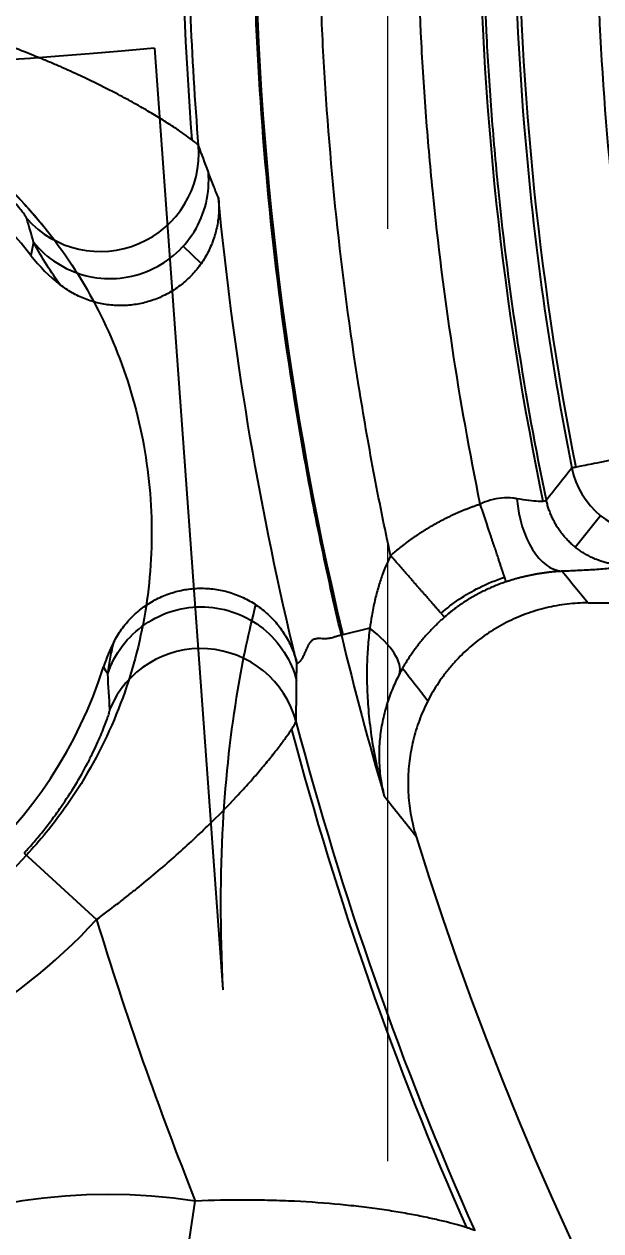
# Model space of a CAD drawing. Header units: millimetres. Extents: x 2519 to 3162, y 2051 to 2506.
# Drawn here: x 2735.19 to 2738.72, y 2271.23 to 2278.63 of the extents above; entities that cross this region are included whole.
import ezdxf

# ---------------------------------------------------------------- set-up
doc = ezdxf.new("R2010")
doc.units = ezdxf.units.MM
doc.linetypes.add('HIDDEN', pattern=[9.525, 6.35, -3.175])
doc.layers.add('20', color=7, linetype='Continuous', true_color=0xffffff)
doc.layers.add('cool', color=153, linetype='HIDDEN', lineweight=9)
doc.layers.add('dim', color=82, linetype='Continuous', lineweight=9)
doc.styles.add('Capful-A', font='')
doc.styles.get('Capful-A').set_extended_font_data('Microsoft YaHei')
doc.dimstyles.new('Capful-A-1.0', dxfattribs={"dimtxt": 2.5, "dimasz": 2.5, "dimexe": 1.5, "dimexo": 1, "dimgap": 1.5, "dimtad": 0, "dimdsep": 46, "dimtxsty": 'Capful-A', "dimcen": 0, "dimclrt": 2, "dimazin": 2, "dimtfac": 1, "dimtmove": 0, "dimatfit": 3, "dimfxl": 0, "dimtolj": 1, "dimtzin": 0, "dimarcsym": 0})

# ---------------------------------------------------------------- blocks, each defined once
blk = doc.blocks.new('SL')
at = {"layer": 'cool', "lineweight": 18, "ltscale": 0.6}
blk.add_line((4, 208.79), (4, 11.21), dxfattribs=at)
blk = doc.blocks.new('*D159')
at = {"layer": 'Defpoints', "color": 0, "transparency": 16777216}
for p in [(2813.4137, 2279.5501), (2721.4137, 2266.5501), (2721.4137, 2261.5517)]:
    blk.add_point(p, dxfattribs=at)
at = {"layer": 'dim', "color": 0, "lineweight": -2, "transparency": 16777216}
blk.add_line((2721.4137, 2266.0503), (2721.4137, 2261.5517), dxfattribs=at)
at = {"layer": 'dim', "color": 2, "transparency": 16777216, "insert": (2721.4137, 2259.2815), "char_height": 2.5, "attachment_point": 5, "rotation": 90, "style": 'Capful-A', "bg_fill": 3, "box_fill_scale": 1.1, "bg_fill_color": 256, "bg_fill_true_color": 13158600, "bg_fill_transparency": 0}
blk.add_mtext('\\A1;92', dxfattribs=at)
blk = doc.blocks.new('*D160')
at = {"layer": 'Defpoints', "color": 0, "transparency": 16777216}
for p in [(2813.4137, 2279.5501), (2724.1637, 2266.5501), (2724.7374, 2266.5501)]:
    blk.add_point(p, dxfattribs=at)
at = {"layer": 'dim', "color": 0, "lineweight": -2, "transparency": 16777216}
blk.add_line((2724.6635, 2266.5501), (2724.7374, 2266.5501), dxfattribs=at)
at = {"layer": 'dim', "color": 2, "transparency": 16777216, "insert": (2730.0823, 2266.5501), "char_height": 2.5, "attachment_point": 5, "style": 'Capful-A', "bg_fill": 3, "box_fill_scale": 1.1, "bg_fill_color": 256, "bg_fill_true_color": 13158600, "bg_fill_transparency": 0}
blk.add_mtext('\\A1;13({\\fISOCPEUR|b0|i0|c134|p34;%%C}5)', dxfattribs=at)

msp = doc.modelspace()

# ---------------------------------------------------------------- linework, layer by layer
at = {"layer": '20', "color": 7, "linetype": 'Continuous'}
for p, q in [((2735.9868, 2278.4828), (2736.4054, 2272.7126)), ((2736.2724, 2277.1632), (2736.1618, 2277.2691)), ((2738.5636, 2275.4245), (2738.7188, 2275.6179)), ((2738.6436, 2275.0824), (2739.9878, 2275.0824)), ((2737.3052, 2274.9267), (2737.1314, 2274.8852)), ((2735.1877, 2273.5492), (2735.6312, 2273.1412)), ((2736.1456, 2270.8201), (2736.2363, 2271.4158))]:
    msp.add_line(p, q, dxfattribs=at)
for centre, radius, start, end in [((2753.0572, 2279.5501), 27.782, 112.2875, 247.66432), ((2753.0572, 2279.5501), 27.7118, 112.28618, 247.71112), ((2753.0572, 2279.5501), 25.8422, 112.28912, 247.7135), ((2753.0572, 2279.5501), 25.772, 112.28768, 247.66701), ((2753.5659, 2279.5501), 25.125, 112.2698, 247.73018), ((2733.0398, 2275.5258), 2.7637, 37.60736, 162.39264), ((2753.0572, 2279.5501), 28.1467, 188.96001, 247.71239), ((2753.0572, 2279.5501), 28.6491, 188.96001, 247.71239), ((2753.0572, 2279.5501), 28.6362, 188.96, 246.15123), ((2756.666, 2279.5501), 20.0839, 193.43075, 196.34811), ((2733.0398, 2275.5258), 2.7637, 217.60736, 342.39264), ((2756.666, 2279.5501), 20.4826, 194.69177, 203.95735), ((2756.666, 2279.5501), 20.521, 194.80214, 203.84733), ((2756.666, 2279.5501), 19.9684, 197.18468, 245.22088), ((2733.0398, 2275.5258), 2.9392, 246.39099, 317.37884), ((2733.0398, 2275.5258), 3.5215, 246.39099, 317.37884), ((2756.666, 2279.5501), 21.9896, 196.945, 201.71031), ((2735.7061, 2267.9345), 3.5215, 81.34079, 149.76766)]:
    msp.add_arc(centre, radius, start, end, dxfattribs=at)
for centre, major_axis, ratio, start_param, end_param in [((2735.6555, 2277.8375), (-0.5656, -0.2092), 0.995359, 0.371144, 2.865854), ((2736.0252, 2277.8272), (0.0437, 1.0055), 0.998566, 2.271322, 2.523964), ((2739.0351, 2276.0069), (0.3885, -0.3187), 0.99771, 4.026434, 5.398349), ((2738.4837, 2275.7782), (0.0177, -0.5022), 0.557886, 4.806724, 6.220082), ((2756.6663, 2295.0698), (-0.0006, -28.851), 0.866224, 5.468465, 5.477746), ((2737.0338, 2274.8619), (0.448, -0.2277), 0.396954, 0.066562, 1.133976), ((2736.6322, 2274.3842), (0.3879, -0.9287), 0.998564, 3.844013, 4.008712), ((2736.2701, 2274.2024), (-0.6029, 0.0111), 0.995378, 3.417671, 5.911255), ((2756.6666, 2294.3342), (-0.0014, -29.588), 0.866225, 5.43883, 5.447905)]:
    msp.add_ellipse(centre, major_axis=major_axis, ratio=ratio, start_param=start_param, end_param=end_param, dxfattribs=at)
for points, knots in [([(2737.1414, 2274.8876), (2737.1414, 2274.8876), (2736.4188, 2277.9134), (2736.4188, 2281.1867), (2737.1414, 2284.2125)], [0, 0, 0, 0, 0.000001, 1, 1, 1, 1]), ([(2737.1314, 2274.8852), (2737.0859, 2275.0759), (2737.0433, 2275.2673), (2736.9638, 2275.6515), (2736.927, 2275.8443), (2736.8251, 2276.4244), (2736.7689, 2276.8125), (2736.679, 2277.5909), (2736.6453, 2277.9814), (2736.6117, 2278.5689), (2736.6032, 2278.7651), (2736.592, 2279.1576), (2736.5892, 2279.3539), (2736.5892, 2279.943), (2736.6004, 2280.3351), (2736.6341, 2280.9226), (2736.6481, 2281.1183), (2736.6734, 2281.4116), (2736.6826, 2281.5094), (2736.7023, 2281.7047), (2736.7128, 2281.8022), (2736.7691, 2282.2893), (2736.8254, 2282.6771), (2736.9609, 2283.4489), (2737.0402, 2283.8329), (2737.1314, 2284.2149)], [0, 0, 0, 0, 0.0625, 0.0625, 0.125, 0.125, 0.25, 0.25, 0.375, 0.375, 0.4375, 0.4375, 0.5, 0.5, 0.625, 0.625, 0.6875, 0.6875, 0.71875, 0.71875, 0.75, 0.75, 0.875, 0.875, 1, 1, 1, 1]), ([(2737.4327, 2275.3725), (2737.3956, 2275.5442), (2737.3609, 2275.7163), (2737.2961, 2276.0614), (2737.2661, 2276.2345), (2737.1833, 2276.7541), (2737.0916, 2277.4491), (2737.0368, 2278.1479), (2737.0093, 2278.6736), (2737.0025, 2278.8491), (2736.9933, 2279.1999), (2736.9911, 2279.3752), (2736.9911, 2279.901), (2737.0002, 2280.2513), (2737.0276, 2280.7763), (2737.039, 2280.9512), (2737.0665, 2281.301), (2737.0825, 2281.4759), (2737.1376, 2281.9995), (2737.1834, 2282.3472), (2737.2939, 2283.0396), (2737.3585, 2283.3844), (2737.4327, 2283.7276)], [0, 0, 0, 0, 0.0625, 0.0625, 0.125, 0.125, 0.25, 0.375, 0.375, 0.4375, 0.4375, 0.5, 0.5, 0.625, 0.625, 0.6875, 0.6875, 0.75, 0.75, 0.875, 0.875, 1, 1, 1, 1]), ([(2737.9822, 2275.6875), (2737.917, 2276.0053), (2737.8602, 2276.3243), (2737.7633, 2276.9647), (2737.723, 2277.2861), (2737.6748, 2277.7699), (2737.6607, 2277.9315), (2737.6366, 2278.2548), (2737.6266, 2278.4165), (2737.6026, 2278.9018), (2737.5946, 2279.2256), (2737.5945, 2279.7115), (2737.5965, 2279.8735), (2737.6045, 2280.1976), (2737.6106, 2280.3597), (2737.6346, 2280.8453), (2737.6827, 2281.4913), (2737.7631, 2282.1342), (2737.8359, 2282.6152), (2737.8622, 2282.7753), (2737.9191, 2283.0946), (2737.9496, 2283.2538), (2737.9822, 2283.4127)], [0, 0, 0, 0, 0.125, 0.125, 0.25, 0.25, 0.3125, 0.3125, 0.375, 0.375, 0.5, 0.5, 0.5625, 0.5625, 0.625, 0.625, 0.75, 0.875, 0.875, 0.9375, 0.9375, 1, 1, 1, 1]), ([(2738.3682, 2275.7049), (2738.3627, 2275.7313), (2737.8508, 2278.2102), (2737.8508, 2280.8899), (2738.3626, 2283.3689), (2738.3682, 2283.3953)], [0, 0, 0, 0, 0.010551, 0.989452, 1, 1, 1, 1]), ([(2738.387, 2275.7123), (2738.3212, 2276.0279), (2738.2639, 2276.3448), (2738.1661, 2276.9809), (2738.1256, 2277.3002), (2738.0769, 2277.7809), (2738.0627, 2277.9415), (2738.0384, 2278.2628), (2738.0283, 2278.4235), (2738.0041, 2278.9058), (2737.996, 2279.2275), (2737.996, 2279.7104), (2737.998, 2279.8714), (2738.0061, 2280.1935), (2738.0121, 2280.3546), (2738.0364, 2280.8371), (2738.0848, 2281.479), (2738.1659, 2282.1178), (2738.2639, 2282.7551), (2738.3212, 2283.0722), (2738.387, 2283.3878)], [0, 0, 0, 0, 0.125, 0.125, 0.25, 0.25, 0.3125, 0.3125, 0.375, 0.375, 0.5, 0.5, 0.5625, 0.5625, 0.625, 0.625, 0.75, 0.875, 0.875, 1, 1, 1, 1]), ([(2738.5429, 2283.1913), (2738.4036, 2282.4919), (2738.1666, 2280.7655), (2738.1682, 2278.3178), (2738.4052, 2276.6), (2738.5429, 2275.9089)], [0, 0, 0, 0, 0.291768, 0.711683, 1, 1, 1, 1]), ([(2736.2564, 2277.8855), (2736.2345, 2278.1593), (2736.2181, 2278.4334), (2736.196, 2278.9823), (2736.1904, 2279.2566), (2736.1896, 2280.0793), (2736.2106, 2280.6274), (2736.2532, 2281.1751)], [0, 0, 0, 0, 0.25, 0.25, 0.5, 0.5, 1, 1, 1, 1]), ([(2736.2564, 2277.8855), (2736.2548, 2277.8882), (2736.2503, 2277.8927), (2736.236, 2277.9053), (2736.226, 2277.9134), (2736.2011, 2277.9323), (2736.1862, 2277.9433), (2736.1603, 2277.9615), (2736.1511, 2277.968), (2736.1315, 2277.9813), (2736.121, 2277.9883), (2736.0883, 2278.01), (2736.0645, 2278.0254), (2736.0133, 2278.0574), (2735.9584, 2278.0908), (2735.8965, 2278.1264), (2735.8473, 2278.1539), (2735.8305, 2278.1631), (2735.7962, 2278.1817), (2735.7787, 2278.191), (2735.6898, 2278.2378), (2735.6138, 2278.2755), (2735.4924, 2278.3321), (2735.4506, 2278.351), (2735.3861, 2278.3792), (2735.3643, 2278.3886), (2735.32, 2278.4074), (2735.2975, 2278.4167), (2735.2297, 2278.4445), (2735.1836, 2278.4627), (2735.1133, 2278.4897), (2735.0896, 2278.4986), (2735.042, 2278.5161), (2735.0181, 2278.5248), (2734.8983, 2278.5676), (2734.8009, 2278.5999), (2734.7019, 2278.6304)], [0, 0, 0, 0, 0.0625, 0.0625, 0.125, 0.125, 0.1875, 0.1875, 0.21875, 0.21875, 0.25, 0.25, 0.3125, 0.3125, 0.375, 0.4375, 0.4375, 0.46875, 0.46875, 0.5, 0.5, 0.625, 0.625, 0.6875, 0.6875, 0.71875, 0.71875, 0.75, 0.75, 0.8125, 0.8125, 0.84375, 0.84375, 0.875, 0.875, 1, 1, 1, 1]), ([(2735.9868, 2278.4828), (2733.7752, 2278.2787), (2732.9971, 2278.3997), (2733.2624, 2278.4197), (2733.2956, 2278.4205), (2733.3795, 2278.4181), (2733.4299, 2278.4151), (2733.5472, 2278.4024), (2733.6147, 2278.3927), (2733.8318, 2278.3505), (2734.002, 2278.3032), (2734.2611, 2278.1983), (2734.3495, 2278.1572), (2734.5221, 2278.0653), (2734.6065, 2278.0145), (2735.0172, 2277.7367), (2735.2923, 2277.4483), (2735.6019, 2276.9642), (2735.689, 2276.7938), (2735.8317, 2276.4304), (2735.8857, 2276.2401), (2735.9555, 2275.8534), (2735.9715, 2275.6536), (2735.9647, 2275.2644), (2735.9424, 2275.071), (2735.8606, 2274.6938), (2735.8019, 2274.5111), (2735.646, 2274.1546), (2735.5482, 2273.9809), (2735.3625, 2273.7204), (2735.2843, 2273.6249), (2735.2018, 2273.5363)], [0, 0, 0, 0, 0.30041, 0.30041, 0.32927, 0.32927, 0.358131, 0.358131, 0.386991, 0.386991, 0.444712, 0.444712, 0.473572, 0.473572, 0.502432, 0.502432, 0.617873, 0.617873, 0.675594, 0.675594, 0.733314, 0.733314, 0.791035, 0.791035, 0.848756, 0.848756, 0.906476, 0.906476, 0.964197, 0.964197, 1, 1, 1, 1]), ([(2734.4283, 2278.1163), (2734.7254, 2277.9565), (2734.9754, 2277.7598), (2735.2541, 2277.4571), (2735.316, 2277.3827), (2735.3738, 2277.3057)], [0, 0, 0, 0, 0.764738, 0.764738, 1, 1, 1, 1]), ([(2735.2039, 2277.4384), (2735.2032, 2277.4408), (2735.2011, 2277.4449), (2735.1941, 2277.4559), (2735.1892, 2277.4629), (2735.177, 2277.4793), (2735.1697, 2277.4887), (2735.1529, 2277.5096), (2735.1434, 2277.5211), (2735.1117, 2277.5582), (2735.0868, 2277.5857), (2735.0446, 2277.6299), (2735.0296, 2277.6451), (2734.998, 2277.6763), (2734.9813, 2277.6924), (2734.9293, 2277.741), (2734.892, 2277.774), (2734.8317, 2277.8239), (2734.8004, 2277.8491), (2734.7674, 2277.8743), (2734.745, 2277.8912), (2734.7336, 2277.8997), (2734.6988, 2277.9249), (2734.6751, 2277.9416), (2734.6262, 2277.9747), (2734.6011, 2277.9911), (2734.5247, 2278.0392), (2734.4721, 2278.0699), (2734.4175, 2278.0991)], [0, 0, 0, 0, 0.0625, 0.0625, 0.125, 0.125, 0.1875, 0.1875, 0.25, 0.25, 0.375, 0.375, 0.4375, 0.4375, 0.5, 0.5, 0.625, 0.625, 0.6875, 0.71875, 0.71875, 0.75, 0.75, 0.8125, 0.8125, 0.875, 0.875, 1, 1, 1, 1]), ([(2735.2455, 2277.2938), (2735.2855, 2277.2442), (2735.3336, 2277.201), (2735.441, 2277.1319), (2735.5003, 2277.106), (2735.6242, 2277.0739), (2735.6887, 2277.0678), (2735.8166, 2277.0761), (2735.8798, 2277.0904), (2735.9988, 2277.1382), (2736.0544, 2277.1715), (2736.1525, 2277.2539), (2736.1949, 2277.303), (2736.2621, 2277.4117), (2736.287, 2277.4714), (2736.3167, 2277.5956), (2736.3216, 2277.66), (2736.3162, 2277.7235)], [0, 0, 0, 0, 0.125, 0.125, 0.25, 0.25, 0.375, 0.375, 0.5, 0.5, 0.625, 0.625, 0.75, 0.75, 0.875, 0.875, 1, 1, 1, 1]), ([(2736.378, 2277.5664), (2736.3678, 2277.5903), (2736.3575, 2277.6151), (2736.3369, 2277.6672), (2736.3266, 2277.6945), (2736.3161, 2277.7237)], [0, 0, 0, 0, 0.5, 0.5, 1, 1, 1, 1]), ([(2736.378, 2277.5664), (2736.3808, 2277.537), (2736.3821, 2277.4786), (2736.3751, 2277.4208), (2736.3667, 2277.3778), (2736.3633, 2277.3634), (2736.3556, 2277.335), (2736.3512, 2277.321), (2736.3366, 2277.2796), (2736.325, 2277.2529), (2736.3046, 2277.2142), (2736.2974, 2277.2015), (2736.2819, 2277.1766), (2736.2736, 2277.1643), (2736.2477, 2277.1287), (2736.21, 2277.0842), (2736.1662, 2277.0455), (2736.131, 2277.0188), (2736.119, 2277.0103), (2736.0944, 2276.9943), (2736.0819, 2276.9868), (2736.0436, 2276.9657), (2736.0172, 2276.9535), (2735.976, 2276.9381), (2735.962, 2276.9335), (2735.9338, 2276.9252), (2735.9196, 2276.9216), (2735.8767, 2276.9124), (2735.8479, 2276.9084), (2735.8042, 2276.9055), (2735.7896, 2276.9051), (2735.7602, 2276.9053), (2735.7454, 2276.9059), (2735.7016, 2276.9094), (2735.644, 2276.9183), (2735.5881, 2276.9355), (2735.5331, 2276.9568), (2735.5066, 2276.9695), (2735.4558, 2276.9983), (2735.4314, 2277.0146), (2735.4081, 2277.0327)], [0, 0, 0, 0, 0.0625, 0.125, 0.125, 0.15625, 0.15625, 0.1875, 0.1875, 0.25, 0.25, 0.28125, 0.28125, 0.3125, 0.3125, 0.375, 0.4375, 0.4375, 0.46875, 0.46875, 0.5, 0.5, 0.5625, 0.5625, 0.59375, 0.59375, 0.625, 0.625, 0.6875, 0.6875, 0.71875, 0.71875, 0.75, 0.75, 0.8125, 0.875, 0.875, 0.9375, 0.9375, 1, 1, 1, 1]), ([(2736.8591, 2274.7112), (2736.8507, 2274.7455), (2736.625, 2275.6796), (2736.4671, 2276.6362), (2736.378, 2277.5662)], [0, 0, 0, 0, 0.036777, 1, 1, 1, 1]), ([(2735.4081, 2277.0327), (2735.3812, 2277.0703), (2735.3543, 2277.1103), (2735.3001, 2277.1965), (2735.2729, 2277.2427), (2735.2455, 2277.2938)], [0, 0, 0, 0, 0.5, 0.5, 1, 1, 1, 1]), ([(2736.6154, 2255.5826), (2735.1085, 2256.2036), (2733.6082, 2256.8402), (2731.3678, 2257.8187), (2730.6228, 2258.1487), (2729.5078, 2258.6496), (2729.1366, 2258.8176), (2728.3952, 2259.156), (2728.0251, 2259.3263), (2726.9169, 2259.8415), (2726.181, 2260.1904), (2724.7164, 2260.9022), (2723.9878, 2261.2651), (2722.5388, 2262.0069), (2721.8185, 2262.3858), (2720.3873, 2263.1616), (2719.3209, 2263.757), (2718.2661, 2264.3745), (2717.5656, 2264.7913), (2717.2166, 2265.0024), (2716.1751, 2265.6428), (2715.4879, 2266.0795), (2714.1284, 2266.9736), (2713.456, 2267.431), (2712.1269, 2268.3672), (2711.4701, 2268.8462), (2710.1727, 2269.8264), (2709.5322, 2270.3278), (2708.5826, 2271.0955), (2708.268, 2271.354), (2707.7987, 2271.7455), (2707.6427, 2271.8765), (2707.3319, 2272.1404), (2707.1771, 2272.2733), (2706.7165, 2272.6755), (2706.4145, 2272.9482), (2705.9741, 2273.3688), (2705.8294, 2273.5109), (2705.545, 2273.7997), (2705.4054, 2273.9464), (2704.9949, 2274.3943), (2704.7322, 2274.7028), (2704.2316, 2275.3426), (2703.9937, 2275.6737), (2703.77, 2276.0179)], [0, 0, 0, 0, 0.125, 0.125, 0.1875, 0.1875, 0.21875, 0.21875, 0.25, 0.25, 0.3125, 0.3125, 0.375, 0.375, 0.4375, 0.4375, 0.5, 0.53125, 0.53125, 0.5625, 0.5625, 0.625, 0.625, 0.6875, 0.6875, 0.75, 0.75, 0.8125, 0.8125, 0.84375, 0.84375, 0.859375, 0.859375, 0.875, 0.875, 0.90625, 0.90625, 0.921875, 0.921875, 0.9375, 0.9375, 0.96875, 0.96875, 1, 1, 1, 1]), ([(2736.592, 2255.6005), (2736.1216, 2255.7945), (2733.9251, 2256.7083), (2730.1379, 2258.3521), (2725.3808, 2260.5497), (2721.0462, 2262.7705), (2717.1337, 2265.0187), (2713.6428, 2267.2753), (2710.5699, 2269.4985), (2707.8913, 2271.6506), (2705.6069, 2273.6388), (2704.3653, 2275.1375), (2703.8424, 2275.9211), (2703.7996, 2275.9865)], [0, 0, 0, 0, 0.03894, 0.18203, 0.315753, 0.440128, 0.55548, 0.662063, 0.759273, 0.847135, 0.925384, 0.993809, 1, 1, 1, 1]), ([(2739.0351, 2276.0069), (2739.0285, 2276.0056), (2739.0151, 2276.003), (2738.995, 2275.999), (2738.9749, 2275.995), (2738.9546, 2275.9909), (2738.9343, 2275.9869), (2738.9139, 2275.9828), (2738.8934, 2275.9787), (2738.8729, 2275.9746), (2738.8458, 2275.9692), (2738.8121, 2275.9625), (2738.7724, 2275.9545), (2738.733, 2275.9467), (2738.6864, 2275.9375), (2738.6337, 2275.9268), (2738.5947, 2275.9192), (2738.57, 2275.9143), (2738.5582, 2275.9119), (2738.5509, 2275.9105), (2738.5472, 2275.9098), (2738.5449, 2275.9093), (2738.5436, 2275.9091), (2738.5432, 2275.909), (2738.543, 2275.9089)], [0, 0, 0, 0, 0.026719, 0.053577, 0.080634, 0.107949, 0.135576, 0.163565, 0.191961, 0.220803, 0.250129, 0.307951, 0.368799, 0.43284, 0.500174, 0.614506, 0.749926, 0.804989, 0.874944, 0.911311, 0.942005, 0.967015, 0.986343, 1, 1, 1, 1]), ([(2737.9822, 2275.6875), (2737.9758, 2275.6853), (2737.9629, 2275.681), (2737.9437, 2275.6741), (2737.9246, 2275.6671), (2737.9056, 2275.6598), (2737.8866, 2275.6523), (2737.8678, 2275.6445), (2737.849, 2275.6364), (2737.8303, 2275.6282), (2737.8117, 2275.6196), (2737.7932, 2275.6109), (2737.7748, 2275.6019), (2737.7565, 2275.5926), (2737.7383, 2275.5831), (2737.7202, 2275.5734), (2737.7022, 2275.5635), (2737.6844, 2275.5533), (2737.6666, 2275.5428), (2737.649, 2275.5321), (2737.6315, 2275.5212), (2737.6142, 2275.5101), (2737.597, 2275.4987), (2737.5799, 2275.4871), (2737.5629, 2275.4753), (2737.5461, 2275.4632), (2737.5294, 2275.4509), (2737.5129, 2275.4384), (2737.4966, 2275.4257), (2737.4803, 2275.4127), (2737.4643, 2275.3996), (2737.4484, 2275.3862), (2737.4379, 2275.3771), (2737.4327, 2275.3725)], [0, 0, 0, 0, 0.031905, 0.063833, 0.095783, 0.127756, 0.159752, 0.191771, 0.223812, 0.255876, 0.287964, 0.320074, 0.352208, 0.384366, 0.416547, 0.448752, 0.480981, 0.513234, 0.545512, 0.577815, 0.610143, 0.642495, 0.674873, 0.707275, 0.739703, 0.772155, 0.804631, 0.837132, 0.869658, 0.902207, 0.934781, 0.967379, 1, 1, 1, 1]), ([(2738.2065, 2275.721), (2738.1986, 2275.7224), (2738.1684, 2275.7265), (2738.1142, 2275.7276), (2738.0458, 2275.7148), (2738.0025, 2275.6977), (2737.9825, 2275.6876), (2737.9822, 2275.6875)], [0, 0, 0, 0, 0.116102, 0.437612, 0.731758, 0.996359, 1, 1, 1, 1]), ([(2738.387, 2275.7123), (2738.386, 2275.709), (2738.3812, 2275.7067), (2738.3641, 2275.7041), (2738.3518, 2275.7039), (2738.3204, 2275.7055), (2738.3014, 2275.7073), (2738.2577, 2275.7129), (2738.2331, 2275.7166), (2738.2065, 2275.721)], [0, 0, 0, 0, 0.25, 0.25, 0.5, 0.5, 0.75, 0.75, 1, 1, 1, 1]), ([(2737.4327, 2275.3725), (2737.4324, 2275.3719), (2737.4233, 2275.3537), (2737.4054, 2275.3148), (2737.3804, 2275.251), (2737.3565, 2275.1777), (2737.3345, 2275.0941), (2737.3173, 2275.0093), (2737.3086, 2274.9522), (2737.3052, 2274.9267)], [0, 0, 0, 0, 0.004971, 0.140861, 0.290693, 0.457154, 0.639642, 0.83999, 1, 1, 1, 1]), ([(2737.7421, 2275.0191), (2737.8125, 2275.0807), (2737.8907, 2275.1337), (2738.0252, 2275.2012), (2738.0776, 2275.2226), (2738.1314, 2275.2399)], [0, 0, 0, 0, 0.62337, 0.62337, 1, 1, 1, 1]), ([(2738.4837, 2275.2764), (2738.4807, 2275.2762), (2738.4747, 2275.2759), (2738.4656, 2275.2753), (2738.4565, 2275.2747), (2738.4472, 2275.274), (2738.438, 2275.2732), (2738.4286, 2275.2724), (2738.4193, 2275.2715), (2738.4099, 2275.2705), (2738.4004, 2275.2694), (2738.3909, 2275.2683), (2738.3813, 2275.267), (2738.3717, 2275.2657), (2738.3621, 2275.2644), (2738.3524, 2275.2629), (2738.3427, 2275.2614), (2738.3329, 2275.2597), (2738.3231, 2275.258), (2738.3132, 2275.2562), (2738.3033, 2275.2543), (2738.2934, 2275.2524), (2738.2834, 2275.2503), (2738.2734, 2275.2482), (2738.2634, 2275.2459), (2738.2533, 2275.2436), (2738.2432, 2275.2412), (2738.2331, 2275.2387), (2738.2229, 2275.2361), (2738.2127, 2275.2334), (2738.2025, 2275.2306), (2738.1923, 2275.2277), (2738.182, 2275.2247), (2738.1717, 2275.2216), (2738.1614, 2275.2184), (2738.1511, 2275.2151), (2738.1442, 2275.2128), (2738.1408, 2275.2117)], [0, 0, 0, 0, 0.031977, 0.06362, 0.094939, 0.125943, 0.156644, 0.187051, 0.217177, 0.247033, 0.27663, 0.305981, 0.335097, 0.363993, 0.392679, 0.421171, 0.44948, 0.477622, 0.50561, 0.533458, 0.56118, 0.588792, 0.616309, 0.643744, 0.671114, 0.698433, 0.725718, 0.752982, 0.780242, 0.807513, 0.83481, 0.862149, 0.889545, 0.917013, 0.944569, 0.972226, 1, 1, 1, 1]), ([(2735.737, 2274.8428), (2735.751, 2274.8702), (2735.7829, 2274.9223), (2735.822, 2274.969), (2735.8541, 2275.0018), (2735.8653, 2275.0125), (2735.8884, 2275.0327), (2735.9002, 2275.0423), (2735.9367, 2275.0697), (2735.9623, 2275.0861), (2736.0026, 2275.1078), (2736.0164, 2275.1146), (2736.0446, 2275.127), (2736.0588, 2275.1327), (2736.102, 2275.148), (2736.1313, 2275.1559), (2736.1762, 2275.1645), (2736.1913, 2275.1668), (2736.2218, 2275.1702), (2736.2372, 2275.1713), (2736.283, 2275.173), (2736.3134, 2275.1717), (2736.3587, 2275.1664), (2736.3738, 2275.164), (2736.4038, 2275.1582), (2736.4188, 2275.1547), (2736.4632, 2275.1424), (2736.5206, 2275.1217), (2736.5742, 2275.0926), (2736.6129, 2275.0676), (2736.6255, 2275.0587), (2736.6498, 2275.0402), (2736.6616, 2275.0305), (2736.6957, 2275.0002), (2736.7169, 2274.9784), (2736.7462, 2274.9431), (2736.7556, 2274.9308), (2736.7734, 2274.9058), (2736.7818, 2274.893), (2736.8053, 2274.8539), (2736.819, 2274.8267), (2736.8364, 2274.7844), (2736.8417, 2274.7701), (2736.8513, 2274.7408), (2736.8555, 2274.726), (2736.8591, 2274.7112)], [0, 0, 0, 0, 0.0625, 0.125, 0.125, 0.15625, 0.15625, 0.1875, 0.1875, 0.25, 0.25, 0.28125, 0.28125, 0.3125, 0.3125, 0.375, 0.375, 0.40625, 0.40625, 0.4375, 0.4375, 0.5, 0.5, 0.53125, 0.53125, 0.5625, 0.5625, 0.625, 0.6875, 0.6875, 0.71875, 0.71875, 0.75, 0.75, 0.8125, 0.8125, 0.84375, 0.84375, 0.875, 0.875, 0.9375, 0.9375, 0.96875, 0.96875, 1, 1, 1, 1]), ([(2738.1408, 2275.2117), (2738.1354, 2275.2099), (2738.1247, 2275.2063), (2738.1086, 2275.2005), (2738.0927, 2275.1945), (2738.0769, 2275.1883), (2738.0612, 2275.1818), (2738.0456, 2275.1751), (2738.0302, 2275.1682), (2738.0148, 2275.161), (2737.9996, 2275.1536), (2737.9845, 2275.146), (2737.9695, 2275.1382), (2737.9547, 2275.1301), (2737.94, 2275.1218), (2737.9255, 2275.1133), (2737.9111, 2275.1046), (2737.8968, 2275.0957), (2737.8827, 2275.0866), (2737.8687, 2275.0772), (2737.8549, 2275.0677), (2737.8413, 2275.0579), (2737.8278, 2275.048), (2737.8145, 2275.0378), (2737.8013, 2275.0275), (2737.7883, 2275.017), (2737.7755, 2275.0063), (2737.7671, 2274.999), (2737.7629, 2274.9953)], [0, 0, 0, 0, 0.038861, 0.07769, 0.116486, 0.155249, 0.19398, 0.232679, 0.271345, 0.30998, 0.348582, 0.387152, 0.42569, 0.464197, 0.502672, 0.541115, 0.579527, 0.617907, 0.656256, 0.694574, 0.73286, 0.771116, 0.80934, 0.847533, 0.885696, 0.923828, 0.961929, 1, 1, 1, 1]), ([(2738.6436, 2275.0824), (2738.6002, 2275.0824), (2738.557, 2275.0798), (2738.4925, 2275.0722), (2738.4711, 2275.0691), (2738.4283, 2275.0614), (2738.4071, 2275.057), (2738.3442, 2275.0419), (2738.262, 2275.0171), (2738.1833, 2274.9829), (2738.1256, 2274.9537), (2738.1065, 2274.9433), (2738.069, 2274.9215), (2738.0507, 2274.91), (2737.9969, 2274.8743), (2737.9283, 2274.8228), (2737.8661, 2274.7635), (2737.8219, 2274.7162), (2737.8075, 2274.6998), (2737.7799, 2274.6665), (2737.7666, 2274.6495), (2737.7284, 2274.5975), (2737.6818, 2274.5256), (2737.6437, 2274.4485), (2737.6185, 2274.3887), (2737.6106, 2274.3684), (2737.5961, 2274.3277), (2737.5895, 2274.3072), (2737.5715, 2274.2453), (2737.5525, 2274.1617), (2737.5431, 2274.0762), (2737.5399, 2274.0112), (2737.5395, 2273.9895), (2737.5399, 2273.9463), (2737.5407, 2273.9248), (2737.545, 2273.8606), (2737.5557, 2273.7756), (2737.5763, 2273.6919), (2737.5891, 2273.6504)], [0, 0, 0, 0, 0.0625, 0.0625, 0.09375, 0.09375, 0.125, 0.125, 0.1875, 0.25, 0.25, 0.28125, 0.28125, 0.3125, 0.3125, 0.375, 0.4375, 0.4375, 0.46875, 0.46875, 0.5, 0.5, 0.5625, 0.625, 0.625, 0.65625, 0.65625, 0.6875, 0.6875, 0.75, 0.8125, 0.8125, 0.84375, 0.84375, 0.875, 0.875, 0.9375, 1, 1, 1, 1]), ([(2735.6997, 2274.6479), (2735.7201, 2274.709), (2735.7504, 2274.7667), (2735.828, 2274.8696), (2735.8751, 2274.9149), (2735.9814, 2274.9882), (2736.0406, 2275.0162), (2736.1647, 2275.0523), (2736.2298, 2275.0604), (2736.3591, 2275.0556), (2736.4233, 2275.0428), (2736.5444, 2274.9976), (2736.6013, 2274.9652), (2736.7018, 2274.8842), (2736.7455, 2274.8357), (2736.8151, 2274.7273), (2736.841, 2274.6674), (2736.8568, 2274.6051)], [0, 0, 0, 0, 0.125, 0.125, 0.25, 0.25, 0.375, 0.375, 0.5, 0.5, 0.625, 0.625, 0.75, 0.75, 0.875, 0.875, 1, 1, 1, 1]), ([(2736.4062, 2272.7115), (2736.3697, 2273.4582), (2736.4136, 2274.0512), (2736.5282, 2274.7371), (2736.5654, 2274.9116), (2736.6077, 2275.0707)], [0, 0, 0, 0, 0.725363, 0.725363, 1, 1, 1, 1]), ([(2737.7629, 2274.9953), (2737.76, 2274.9927), (2737.7541, 2274.9876), (2737.7454, 2274.9797), (2737.7366, 2274.9717), (2737.7279, 2274.9636), (2737.7193, 2274.9553), (2737.7106, 2274.9469), (2737.702, 2274.9384), (2737.6935, 2274.9298), (2737.685, 2274.921), (2737.6765, 2274.9121), (2737.668, 2274.903), (2737.6597, 2274.8939), (2737.6513, 2274.8846), (2737.643, 2274.8751), (2737.6348, 2274.8656), (2737.6266, 2274.8559), (2737.6185, 2274.846), (2737.6105, 2274.8361), (2737.6025, 2274.826), (2737.5946, 2274.8158), (2737.5868, 2274.8054), (2737.579, 2274.7949), (2737.5714, 2274.7843), (2737.5638, 2274.7735), (2737.5563, 2274.7626), (2737.5489, 2274.7516), (2737.5415, 2274.7404), (2737.5343, 2274.7292), (2737.5272, 2274.7177), (2737.5202, 2274.7062), (2737.5133, 2274.6945), (2737.5064, 2274.6827), (2737.4998, 2274.6708), (2737.4932, 2274.6587), (2737.4889, 2274.6506), (2737.4868, 2274.6466)], [0, 0, 0, 0, 0.024496, 0.049144, 0.073954, 0.098934, 0.124094, 0.149443, 0.174989, 0.200742, 0.22671, 0.2529, 0.279322, 0.305982, 0.332889, 0.360049, 0.387469, 0.415158, 0.443121, 0.471365, 0.499897, 0.528722, 0.557847, 0.587277, 0.617019, 0.647077, 0.677456, 0.708163, 0.739201, 0.770576, 0.802292, 0.834354, 0.866767, 0.899533, 0.932659, 0.966146, 1, 1, 1, 1]), ([(2735.5728, 2256.3419), (2734.1852, 2256.9223), (2732.4581, 2257.6646), (2730.7401, 2258.4276), (2730.0536, 2258.7345), (2729.7107, 2258.8888), (2728.6833, 2259.3544), (2728, 2259.6686), (2726.6387, 2260.3068), (2725.9607, 2260.6309), (2724.6109, 2261.2912), (2723.9392, 2261.6275), (2721.9349, 2262.6571), (2720.6131, 2263.371), (2718.9827, 2264.3054), (2718.4952, 2264.5889), (2718.0103, 2264.8772), (2717.6876, 2265.0706), (2717.5265, 2265.1678), (2716.7229, 2265.6566), (2716.0861, 2266.056), (2714.1944, 2267.2803), (2712.9585, 2268.1313), (2711.4477, 2269.2423), (2711.1472, 2269.4669), (2710.5498, 2269.9208), (2710.2528, 2270.1502), (2709.3668, 2270.8453), (2708.7829, 2271.318), (2708.0606, 2271.9193), (2707.9164, 2272.0401), (2707.6292, 2272.283), (2707.486, 2272.4052), (2707.0592, 2272.7747), (2706.7784, 2273.0249), (2706.2294, 2273.5379), (2705.9614, 2273.8008), (2705.4434, 2274.345), (2705.1933, 2274.626), (2704.9533, 2274.9171)], [0, 0, 0, 0, 0.125, 0.15625, 0.15625, 0.1875, 0.1875, 0.25, 0.25, 0.3125, 0.3125, 0.375, 0.375, 0.5, 0.5, 0.53125, 0.546875, 0.546875, 0.5625, 0.5625, 0.625, 0.625, 0.75, 0.75, 0.78125, 0.78125, 0.8125, 0.8125, 0.875, 0.875, 0.890625, 0.890625, 0.90625, 0.90625, 0.9375, 0.9375, 0.96875, 0.96875, 1, 1, 1, 1]), ([(2737.1314, 2274.8852), (2737.1269, 2274.884), (2737.1154, 2274.8809), (2737.0974, 2274.8752), (2737.0788, 2274.8695), (2737.0646, 2274.866), (2737.0545, 2274.8642), (2737.0471, 2274.8633), (2737.0396, 2274.8628), (2737.032, 2274.8626), (2737.0205, 2274.8629), (2737.0073, 2274.8636), (2736.9942, 2274.8639), (2736.9839, 2274.8639), (2736.9748, 2274.8625), (2736.9652, 2274.8598), (2736.9566, 2274.8558), (2736.95, 2274.8514), (2736.945, 2274.8469), (2736.9414, 2274.8429), (2736.9377, 2274.8383), (2736.934, 2274.8331), (2736.9303, 2274.8271), (2736.9266, 2274.8206), (2736.9228, 2274.8133), (2736.9197, 2274.8068), (2736.9164, 2274.7992), (2736.912, 2274.7892), (2736.9058, 2274.7749), (2736.8991, 2274.7597), (2736.8937, 2274.7488), (2736.8901, 2274.7421), (2736.8877, 2274.7381), (2736.8854, 2274.7344), (2736.883, 2274.7309), (2736.8807, 2274.7278), (2736.8783, 2274.7248), (2736.8759, 2274.7222), (2736.8736, 2274.7198), (2736.8712, 2274.7177), (2736.8688, 2274.7158), (2736.8664, 2274.7143), (2736.864, 2274.713), (2736.8616, 2274.7119), (2736.8599, 2274.7114), (2736.8591, 2274.7112)], [0, 0, 0, 0, 0.045616, 0.117259, 0.184816, 0.236701, 0.260754, 0.284942, 0.309265, 0.333722, 0.358315, 0.417658, 0.458922, 0.482108, 0.516582, 0.549074, 0.579586, 0.608117, 0.622175, 0.636798, 0.651988, 0.667743, 0.684064, 0.700951, 0.718405, 0.736424, 0.745805, 0.767483, 0.801457, 0.837612, 0.867066, 0.877772, 0.888291, 0.898624, 0.908771, 0.918731, 0.928506, 0.938094, 0.947496, 0.956711, 0.965741, 0.974585, 0.983242, 0.991714, 1, 1, 1, 1]), ([(2736.5435, 2255.4498), (2736.0688, 2255.6454), (2733.8669, 2256.5614), (2730.0736, 2258.2079), (2725.3121, 2260.4075), (2720.971, 2262.6316), (2717.0516, 2264.8838), (2713.554, 2267.1446), (2710.4735, 2269.3733), (2707.7918, 2271.528), (2705.7751, 2273.2828), (2704.7684, 2274.4217), (2704.4496, 2274.8214)], [0, 0, 0, 0, 0.040661, 0.18885, 0.327338, 0.456145, 0.575608, 0.68599, 0.786663, 0.877657, 0.958694, 1, 1, 1, 1]), ([(2704.4596, 2274.8293), (2704.7093, 2274.5162), (2704.9694, 2274.2156), (2705.373, 2273.7809), (2705.5098, 2273.6387), (2705.7874, 2273.3592), (2705.9282, 2273.2219), (2706.3557, 2272.8159), (2706.6473, 2272.5533), (2707.0906, 2272.1664), (2707.2394, 2272.0387), (2707.5383, 2271.7848), (2707.6884, 2271.6587), (2708.4409, 2271.0304), (2709.0501, 2270.5364), (2709.9757, 2269.8097), (2710.2862, 2269.5698), (2710.9114, 2269.0951), (2711.2261, 2268.8603), (2712.1761, 2268.1629), (2712.9779, 2267.594), (2713.792, 2267.04), (2714.1186, 2266.8195), (2714.2823, 2266.7099), (2714.7747, 2266.383), (2715.1044, 2266.1677), (2716.0978, 2265.5293), (2716.7659, 2265.1139), (2718.113, 2264.3021), (2718.792, 2263.9058), (2720.8439, 2262.7431), (2722.2319, 2262.0031), (2723.9874, 2261.114), (2724.3396, 2260.938), (2725.0457, 2260.5893), (2725.3997, 2260.4166), (2726.4639, 2259.9037), (2727.1762, 2259.5681), (2728.6053, 2258.9072), (2729.322, 2258.5817), (2730.7588, 2257.938), (2731.4788, 2257.6198), (2733.6437, 2256.676), (2735.0934, 2256.0613), (2736.5496, 2255.4611)], [0, 0, 0, 0, 0.03125, 0.03125, 0.046875, 0.046875, 0.0625, 0.0625, 0.09375, 0.09375, 0.109375, 0.109375, 0.125, 0.125, 0.1875, 0.1875, 0.21875, 0.21875, 0.25, 0.25, 0.3125, 0.328125, 0.328125, 0.34375, 0.34375, 0.375, 0.375, 0.4375, 0.4375, 0.5, 0.5, 0.625, 0.625, 0.65625, 0.65625, 0.6875, 0.6875, 0.75, 0.75, 0.8125, 0.8125, 0.875, 0.875, 1, 1, 1, 1]), ([(2735.6996, 2274.6478), (2735.7049, 2274.6836), (2735.7107, 2274.7174), (2735.7233, 2274.7821), (2735.73, 2274.813), (2735.737, 2274.8428)], [0, 0, 0, 0, 0.5, 0.5, 1, 1, 1, 1]), ([(2736.8532, 2274.3553), (2736.8542, 2274.3944), (2736.855, 2274.4346), (2736.8563, 2274.5177), (2736.8567, 2274.5605), (2736.8568, 2274.6051)], [0, 0, 0, 0, 0.5, 0.5, 1, 1, 1, 1]), ([(2704.0669, 2274.5161), (2704.3179, 2274.2014), (2704.5791, 2273.8989), (2704.984, 2273.461), (2705.1212, 2273.3177), (2705.3997, 2273.0361), (2705.541, 2272.8977), (2705.9697, 2272.4885), (2706.2623, 2272.2237), (2706.8555, 2271.704), (2707.1562, 2271.4491), (2708.0633, 2270.6904), (2708.6753, 2270.1932), (2709.605, 2269.4616), (2709.9169, 2269.2202), (2710.5448, 2268.7423), (2710.8609, 2268.5058), (2711.8151, 2267.8037), (2712.6205, 2267.2309), (2713.4382, 2266.673), (2713.7662, 2266.451), (2713.9308, 2266.3406), (2714.4254, 2266.0114), (2714.7567, 2265.7946), (2715.7548, 2265.1517), (2716.426, 2264.7332), (2717.7795, 2263.9157), (2718.4617, 2263.5165), (2720.5235, 2262.3456), (2721.9182, 2261.6004), (2723.6823, 2260.7052), (2724.0362, 2260.5279), (2724.7459, 2260.1768), (2725.1017, 2260.003), (2726.1712, 2259.4866), (2727.603, 2258.8111), (2729.044, 2258.1561), (2730.4883, 2257.5085), (2731.2121, 2257.1883), (2733.3883, 2256.2388), (2734.8456, 2255.6205), (2736.3095, 2255.0167)], [0, 0, 0, 0, 0.03125, 0.03125, 0.046875, 0.046875, 0.0625, 0.0625, 0.09375, 0.09375, 0.125, 0.125, 0.1875, 0.1875, 0.21875, 0.21875, 0.25, 0.25, 0.3125, 0.328125, 0.328125, 0.34375, 0.34375, 0.375, 0.375, 0.4375, 0.4375, 0.5, 0.5, 0.625, 0.625, 0.65625, 0.65625, 0.6875, 0.6875, 0.75, 0.8125, 0.8125, 0.875, 0.875, 1, 1, 1, 1]), ([(2735.1877, 2273.5492), (2735.2087, 2273.572), (2735.2291, 2273.595), (2735.269, 2273.6416), (2735.2885, 2273.6652), (2735.3261, 2273.7123), (2735.3443, 2273.7359), (2735.3706, 2273.7713), (2735.3792, 2273.7831), (2735.3962, 2273.8067), (2735.4045, 2273.8185), (2735.4452, 2273.8772), (2735.4747, 2273.9229), (2735.5285, 2274.012), (2735.5529, 2274.0555), (2735.5805, 2274.108), (2735.5859, 2274.1184), (2735.5963, 2274.139), (2735.6014, 2274.1491), (2735.616, 2274.1789), (2735.6251, 2274.1981), (2735.6504, 2274.2536), (2735.6648, 2274.2877), (2735.6885, 2274.3482), (2735.6974, 2274.3737), (2735.705, 2274.398), (2735.7064, 2274.4025), (2735.7087, 2274.4107), (2735.7096, 2274.4143), (2735.7119, 2274.4238), (2735.7126, 2274.4284), (2735.7124, 2274.4309)], [0, 0, 0, 0, 0.0625, 0.0625, 0.125, 0.125, 0.1875, 0.1875, 0.21875, 0.21875, 0.25, 0.25, 0.375, 0.375, 0.5, 0.5, 0.53125, 0.53125, 0.5625, 0.5625, 0.625, 0.625, 0.75, 0.75, 0.875, 0.875, 0.90625, 0.90625, 0.9375, 0.9375, 1, 1, 1, 1]), ([(2735.6312, 2273.1412), (2735.6731, 2273.1721), (2735.7146, 2273.2033), (2735.7761, 2273.2506), (2735.7964, 2273.2665), (2735.8369, 2273.2984), (2735.8571, 2273.3145), (2735.9566, 2273.3948), (2736.033, 2273.4593), (2736.1796, 2273.589), (2736.2478, 2273.6525), (2736.3754, 2273.7766), (2736.4347, 2273.8372), (2736.5033, 2273.9106), (2736.5167, 2273.9252), (2736.543, 2273.9541), (2736.5559, 2273.9683), (2736.5931, 2274.0102), (2736.6397, 2274.064), (2736.6805, 2274.1135), (2736.7182, 2274.1605), (2736.7356, 2274.1827), (2736.7594, 2274.214), (2736.7669, 2274.224), (2736.781, 2274.243), (2736.7876, 2274.2521), (2736.806, 2274.2778), (2736.8165, 2274.293), (2736.8294, 2274.3125), (2736.8332, 2274.3185), (2736.8399, 2274.3293), (2736.8428, 2274.334), (2736.8499, 2274.3465), (2736.8526, 2274.3522), (2736.8532, 2274.3553)], [0, 0, 0, 0, 0.0625, 0.0625, 0.09375, 0.09375, 0.125, 0.125, 0.25, 0.25, 0.375, 0.375, 0.5, 0.5, 0.53125, 0.53125, 0.5625, 0.5625, 0.625, 0.6875, 0.6875, 0.75, 0.75, 0.78125, 0.78125, 0.8125, 0.8125, 0.875, 0.875, 0.90625, 0.90625, 0.9375, 0.9375, 1, 1, 1, 1]), ([(2737.9481, 2271.233), (2737.9457, 2271.235), (2737.94, 2271.2378), (2737.9268, 2271.2431), (2737.9216, 2271.245), (2737.9097, 2271.2492), (2737.903, 2271.2514), (2737.8807, 2271.2586), (2737.8631, 2271.2639), (2737.8226, 2271.2752), (2737.7998, 2271.2813), (2737.7491, 2271.2939), (2737.7216, 2271.3003), (2737.6629, 2271.3134), (2737.6004, 2271.3264), (2737.5305, 2271.3392), (2737.4571, 2271.3517), (2737.4185, 2271.3578), (2737.3387, 2271.3694), (2737.2975, 2271.3749), (2737.2336, 2271.3825), (2737.212, 2271.385), (2737.1681, 2271.3897), (2737.1458, 2271.392), (2737.0337, 2271.4027), (2736.9406, 2271.4095), (2736.7959, 2271.4165), (2736.7469, 2271.4183), (2736.6719, 2271.4203), (2736.6467, 2271.4208), (2736.596, 2271.4215), (2736.5706, 2271.4217), (2736.4432, 2271.4221), (2736.3403, 2271.4201), (2736.2363, 2271.4158)], [0, 0, 0, 0, 0.0625, 0.0625, 0.09375, 0.09375, 0.125, 0.125, 0.1875, 0.1875, 0.25, 0.25, 0.3125, 0.3125, 0.375, 0.4375, 0.4375, 0.5, 0.5, 0.5625, 0.5625, 0.59375, 0.59375, 0.625, 0.625, 0.75, 0.75, 0.8125, 0.8125, 0.84375, 0.84375, 0.875, 0.875, 1, 1, 1, 1])]:
    msp.add_open_spline(points, degree=3, knots=knots, dxfattribs=at)
for points in [[(2738.5674, 2283.1864), (2738.0952, 2280.8156), (2738.0952, 2278.2846), (2738.5675, 2275.9137)], [(2739.0351, 2283.0932), (2738.8844, 2282.3368), (2738.6786, 2280.8026), (2738.6786, 2278.2972), (2738.8844, 2276.7633), (2739.0351, 2276.0069)], [(2736.2119, 2281.1399), (2736.1305, 2280.0702), (2736.1315, 2278.9915), (2736.2149, 2277.9219)], [(2736.3162, 2277.7235), (2736.2958, 2277.7801), (2736.2759, 2277.8339), (2736.2564, 2277.8855)], [(2735.2455, 2277.2938), (2735.2314, 2277.3441), (2735.2175, 2277.3921), (2735.2039, 2277.4384)], [(2735.2455, 2277.2938), (2735.2401, 2277.2666), (2735.2347, 2277.2395), (2735.2294, 2277.2124)], [(2735.2456, 2277.2939), (2735.2455, 2277.2938), (2735.2455, 2277.2938), (2735.2455, 2277.2938)], [(2738.543, 2275.9089), (2738.4907, 2275.8434), (2738.4388, 2275.7779), (2738.387, 2275.7123)], [(2738.8782, 2275.313), (2738.8755, 2275.3097), (2738.8566, 2275.3032), (2738.7916, 2275.2942), (2738.6991, 2275.2866), (2738.5915, 2275.2805), (2738.5195, 2275.2776), (2738.4837, 2275.2764)], [(2737.3052, 2274.9267), (2737.3004, 2274.8904), (2737.2924, 2274.8143), (2737.2864, 2274.6903), (2737.2874, 2274.5554), (2737.2966, 2274.4094), (2737.3156, 2274.2515), (2737.3464, 2274.0816), (2737.3764, 2273.9598), (2737.3942, 2273.897)], [(2736.8568, 2274.605), (2736.8568, 2274.6429), (2736.8578, 2274.6778), (2736.8592, 2274.711)], [(2735.6742, 2274.6897), (2735.6826, 2274.6758), (2735.6911, 2274.6619), (2735.6997, 2274.648)], [(2735.7124, 2274.4309), (2735.709, 2274.4993), (2735.7049, 2274.571), (2735.6996, 2274.648)], [(2737.4868, 2274.6466), (2737.4723, 2274.619), (2737.4451, 2274.5615), (2737.4107, 2274.4686), (2737.3838, 2274.3687), (2737.3661, 2274.2617), (2737.3596, 2274.1475), (2737.3667, 2274.0261), (2737.3827, 2273.9406), (2737.3942, 2273.897)], [(2737.5891, 2273.6504), (2737.5234, 2273.7326), (2737.4584, 2273.8148), (2737.3942, 2273.897)]]:
    msp.add_open_spline(points, degree=3, dxfattribs=at)
for points, weights, knots in [([(2738.1408, 2275.2117), (2738.1381, 2275.2197), (2738.1199, 2275.2743), (2738.091, 2275.3612), (2738.062, 2275.4481), (2738.0242, 2275.5613), (2737.9822, 2275.6875)], [1.00039269109, 1.00566539148, 1.06403587649, 1.17550414612, 1.06403410236, 1.00566353345, 1.00039243937], [0, 0, 0, 0, 0.499996, 0.499996, 0.499996, 1, 1, 1, 1]), ([(2737.7629, 2274.9953), (2737.757, 2275.002), (2737.719, 2275.0455), (2737.6587, 2275.1144), (2737.5984, 2275.1832), (2737.52, 2275.2728), (2737.4327, 2275.3725)], [1.0004139603, 1.00581140689, 1.0639900549, 1.17494990435, 1.06399042161, 1.00581179143, 1.00041401382], [0, 0, 0, 0, 0.500001, 0.500001, 0.500001, 1, 1, 1, 1])]:
    msp.add_rational_spline(points, weights, degree=3, knots=knots, dxfattribs=at)
msp.add_rational_spline([(2738.8782, 2275.3131), (2738.6297, 2275.3136), (2738.438, 2275.4708), (2738.387, 2275.7123)], [1.11586470074, 0.954925360962, 0.96164798546, 1.13603257423], degree=3, dxfattribs=at)

# ---------------------------------------------------------------- block references
at = {"lineweight": 18}
msp.add_blockref('SL', (2733.4137, 2169.5501), dxfattribs=at)

# ---------------------------------------------------------------- next in the draw order: dimensions: what is measured, and where the dimension line sits
at = {"layer": 'dim'}
dim = msp.add_ordinate_dim(feature_location=(2721.4137, 2266.5501), offset=(0, -4.9984), dtype=1, origin=(2813.4137, 2279.5501), dimstyle='Capful-A-1.0', override={"dimasz": 2, "dimexe": 0.49975, "dimexo": 0.49975, "dimgap": 0.49975}, dxfattribs=at)
dim.commit()
dim.dimension.update_dxf_attribs({"geometry": '*D159', "text_midpoint": (2721.4137, 2259.2815)})

# ---------------------------------------------------------------- next in the draw order: dimensions: what is measured, and where the dimension line sits
dim = msp.add_ordinate_dim(feature_location=(2724.1637, 2266.5501), offset=(0.5736, 0), dtype=0, origin=(2813.4137, 2279.5501), text='<>({\\fISOCPEUR|b0|i0|c134|p34;%%C}5)', dimstyle='Capful-A-1.0', override={"dimasz": 2, "dimexe": 0.49975, "dimexo": 0.49975, "dimgap": 0.49975}, dxfattribs=at)
dim.commit()
dim.dimension.update_dxf_attribs({"geometry": '*D160', "text_midpoint": (2730.0823, 2266.5501)})

doc.saveas('drawing.dxf')
